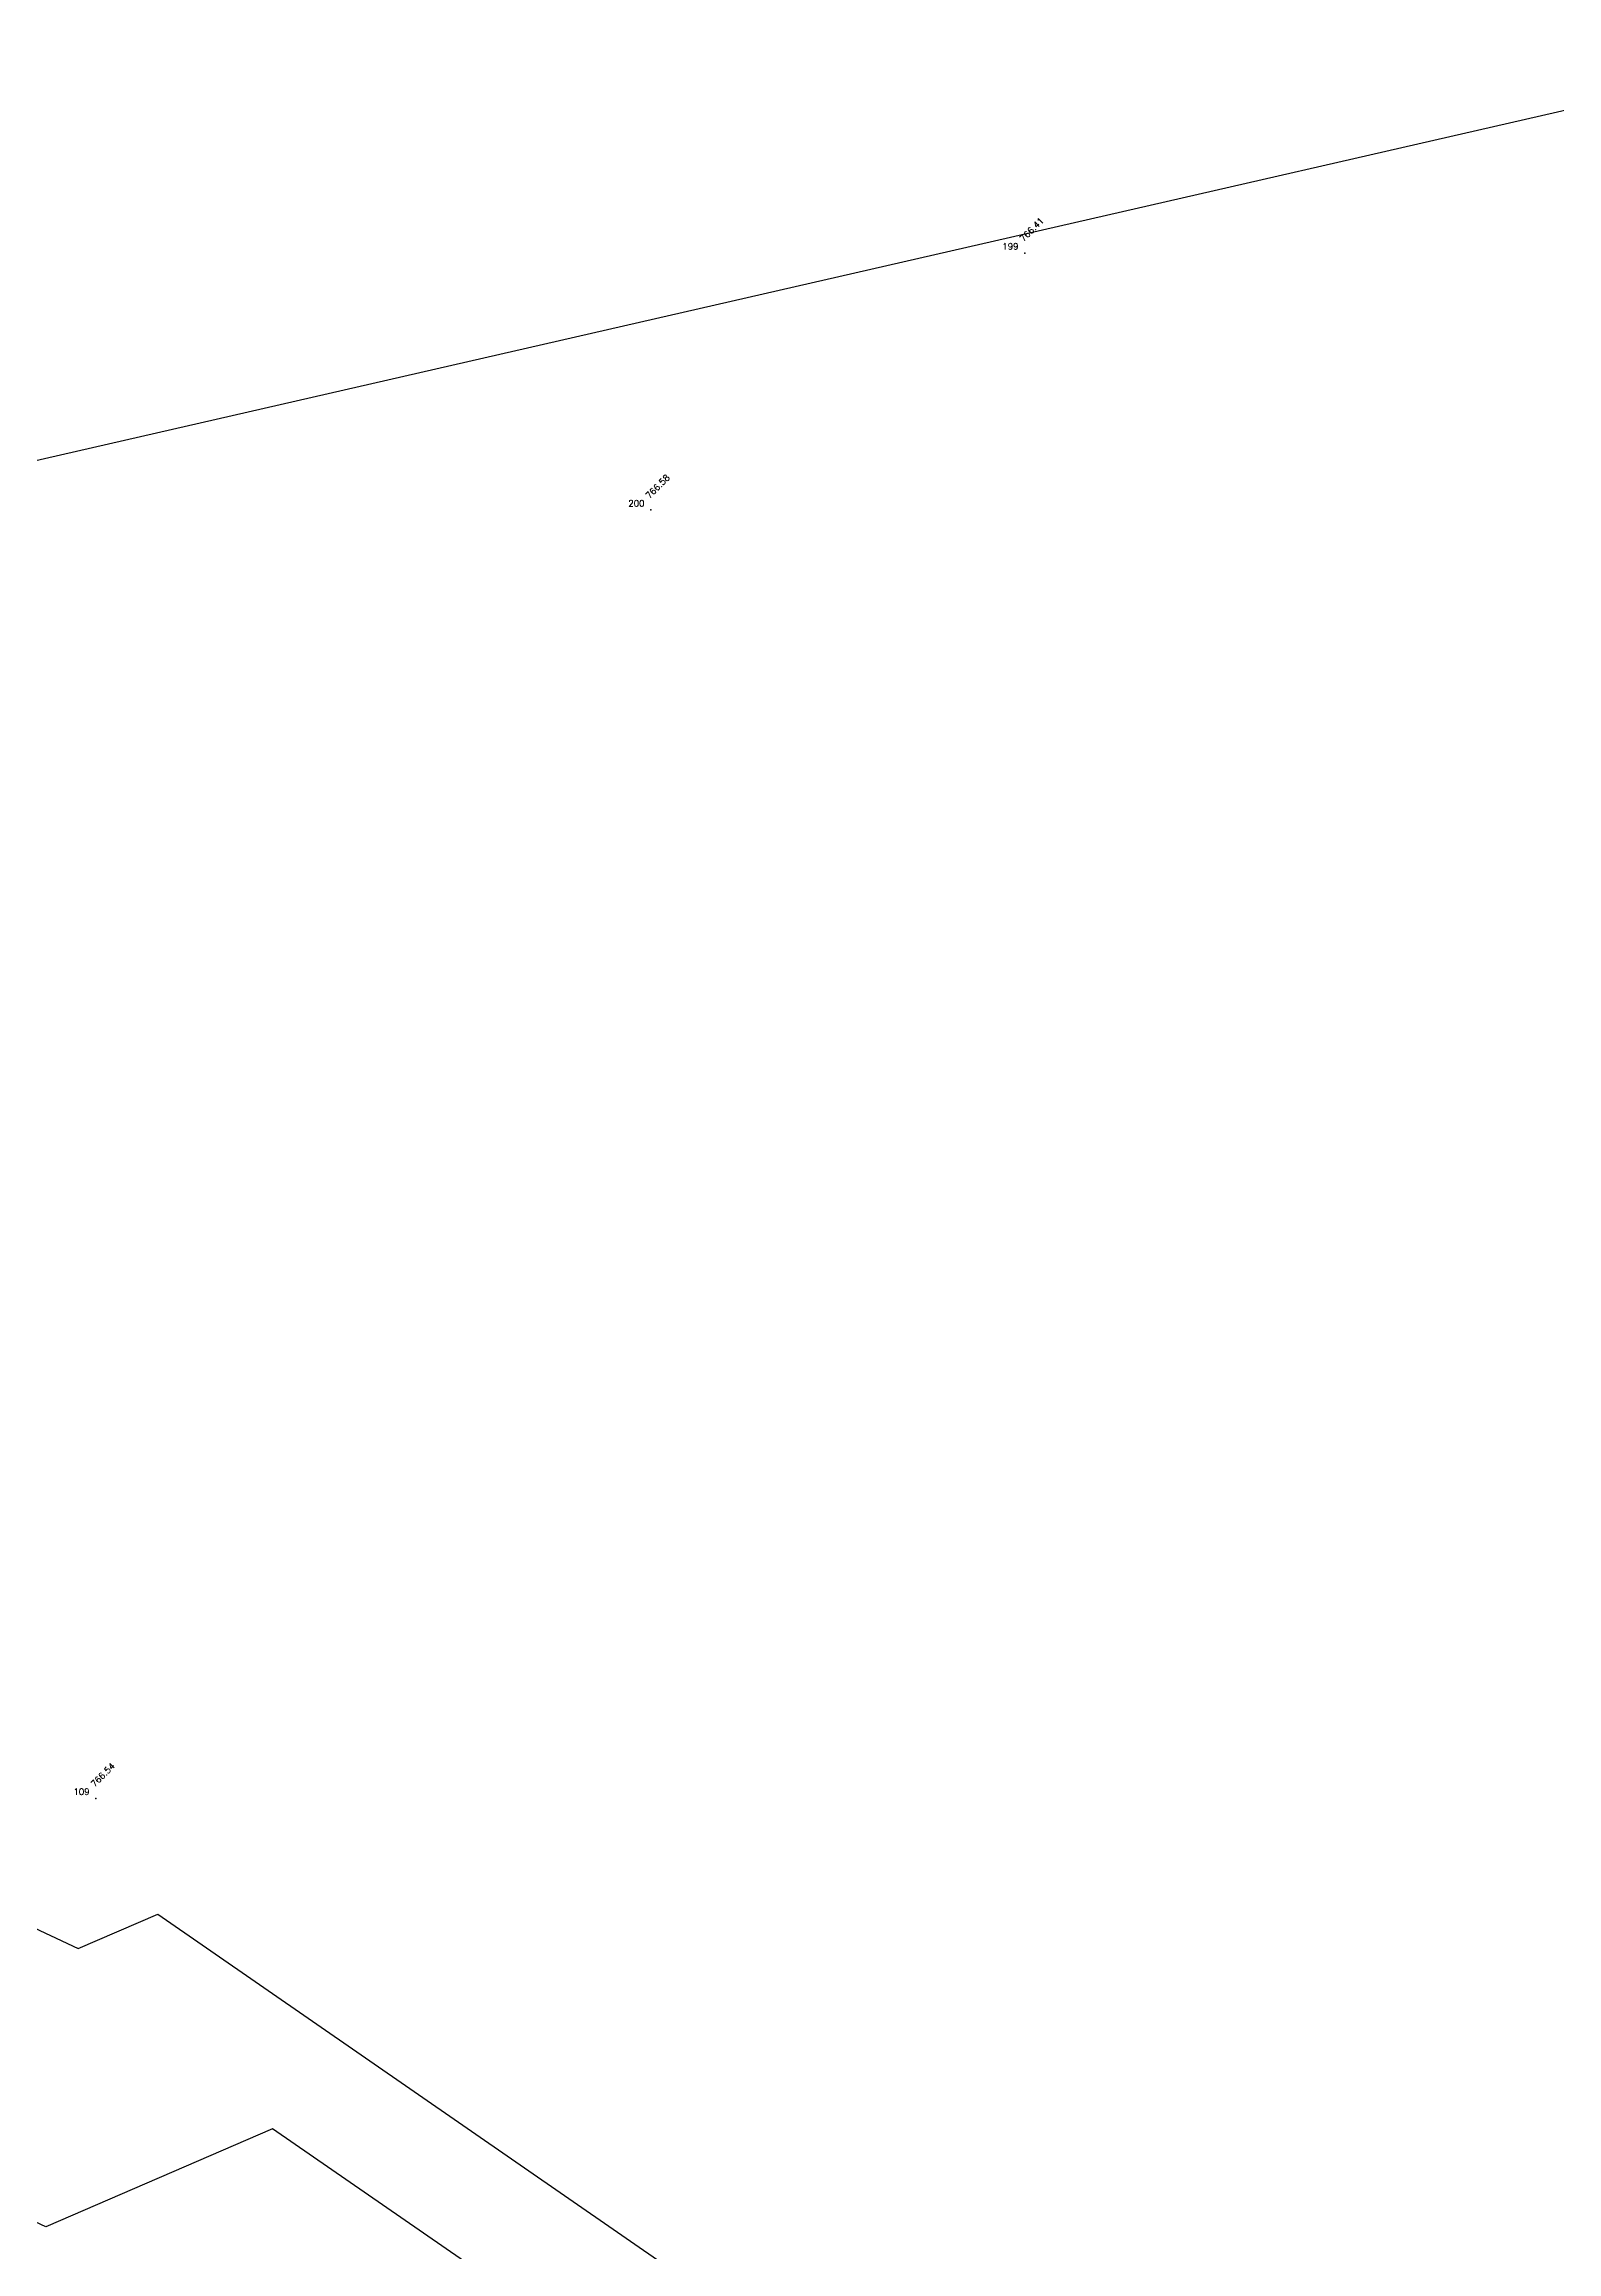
# Model space of a CAD drawing. Header units: millimetres. Extents: x 1625 to 2117, y 999 to 1266.
# Drawn here: x 1953.1 to 2013.3, y 1161.7 to 1249.5 of the extents above; entities that cross this region are included whole.
import ezdxf
from ezdxf.enums import TextEntityAlignment as Align

# ---------------------------------------------------------------- set-up
doc = ezdxf.new("R2010")
doc.units = ezdxf.units.MM
for name, color, linetype in [('CONTOUR', 4, 'Continuous'), ('INDEX_CONTOUR', 8, 'Continuous'), ('Points', 7, 'Continuous'), ('Points-ELV', 6, 'Continuous'), ('Points-NUM', 4, 'Continuous'), ('Points-TXT', 3, 'Continuous')]:
    doc.layers.add(name, color=color, linetype=linetype)
doc.styles.add('ROMANS', font='romans.shx')

# ---------------------------------------------------------------- blocks, each defined once
blk = doc.blocks.new('POINTS')
at = {"layer": 'Points'}
blk.add_line((0, 0), (0, 0), dxfattribs=at)
blk.add_point((0, 0), dxfattribs=at)
at = {"layer": 'Points-ELV', "style": 'ROMANS'}
blk.add_attdef('ELEV', text='', height=1, rotation=45, dxfattribs=at).set_placement((0, 0), align=Align.BOTTOM_LEFT)
at = {"layer": 'Points-NUM', "style": 'ROMANS'}
blk.add_attdef('PTNUM', text='', height=1, dxfattribs=at).set_placement((0, 0), align=Align.BOTTOM_RIGHT)
at = {"layer": 'Points-TXT', "style": 'ROMANS'}
blk.add_attdef('DESC', text='', height=1, dxfattribs=at).set_placement((0, 0), align=Align.BOTTOM_RIGHT)

msp = doc.modelspace()

# ---------------------------------------------------------------- linework, layer by layer
at = {"layer": 'CONTOUR'}
for points, elevation in [([(1899.312, 1220.688), (2025.052, 1249.501), (2087.495, 1244.074), (2095.904, 1230.69), (2095.88, 1219.39), (2102.352, 1217.812), (2093.972, 1157.071), (2093.906, 1122.954), (2097.899, 1097.243), (2099.987, 1103.249)], 767), ([(1802.557, 1176.45), (1815.414, 1187.416), (1820.834, 1192.875), (1825.766, 1200.217), (1827.061, 1201.306), (1843.534, 1199.72), (1847.894, 1193.547), (1850.496, 1196.608), (1887.197, 1179.817), (1887.644, 1179.901), (1888.092, 1179.827), (1902.681, 1183.469), (1904.124, 1189.427), (1917.35, 1199.276), (1920.067, 1200.48), (1929.161, 1202.251), (1929.924, 1201.949), (1930.074, 1201.864), (1949.081, 1182.427), (1947.638, 1176.966), (1954.48, 1173.751), (1957.643, 1175.122), (1984.184, 1156.763)], 766)]:
    msp.add_lwpolyline(points, dxfattribs=dict(at, elevation=elevation))
at = {"layer": 'INDEX_CONTOUR', "elevation": 765}
msp.add_lwpolyline([(1980.216, 1154.135), (1962.209, 1166.59), (1953.186, 1162.682), (1933.675, 1171.849), (1937.79, 1187.425), (1929.002, 1196.411), (1925.853, 1198.179), (1925.651, 1198.259), (1923.244, 1197.79), (1914.349, 1193.848), (1907.19, 1188.517), (1904.411, 1177.042), (1896.423, 1175.048), (1887.015, 1176.594), (1877.639, 1174.839), (1853.091, 1186.07), (1851.351, 1184.022), (1841.255, 1198.318), (1838.396, 1198.593), (1826.411, 1188.509), (1826.313, 1188.437), (1811.166, 1173.458)], dxfattribs=at)

# ---------------------------------------------------------------- block references
at = {"layer": 'Points', "linetype": 'Continuous'}
ref = msp.add_blockref('POINTS', (1992.121, 1241.194, 766.41), dxfattribs=at)
ref.add_attrib('PTNUM', '199', dxfattribs={"layer": 'Points-NUM', "height": 0.25, "style": 'ROMANS'}).set_placement((1991.871, 1241.256, 766.41), align=Align.BOTTOM_RIGHT)
ref.add_attrib('ELEV', '766.41', dxfattribs={"layer": 'Points-ELV', "height": 0.25, "rotation": 45, "style": 'ROMANS'}).set_placement((1992.121, 1241.569, 766.41), align=Align.BOTTOM_LEFT)
ref = msp.add_blockref('POINTS', (1977.246, 1230.975, 766.58), dxfattribs=at)
ref.add_attrib('PTNUM', '200', dxfattribs={"layer": 'Points-NUM', "height": 0.25, "style": 'ROMANS'}).set_placement((1976.996, 1231.037, 766.58), align=Align.BOTTOM_RIGHT)
ref.add_attrib('ELEV', '766.58', dxfattribs={"layer": 'Points-ELV', "height": 0.25, "rotation": 45, "style": 'ROMANS'}).set_placement((1977.246, 1231.35, 766.58), align=Align.BOTTOM_LEFT)
ref = msp.add_blockref('POINTS', (1955.178, 1179.729, 766.54), dxfattribs=at)
ref.add_attrib('PTNUM', '109', dxfattribs={"layer": 'Points-NUM', "height": 0.25, "style": 'ROMANS'}).set_placement((1954.928, 1179.792, 766.54), align=Align.BOTTOM_RIGHT)
ref.add_attrib('ELEV', '766.54', dxfattribs={"layer": 'Points-ELV', "height": 0.25, "rotation": 45, "style": 'ROMANS'}).set_placement((1955.178, 1180.104, 766.54), align=Align.BOTTOM_LEFT)

doc.saveas('drawing.dxf')
